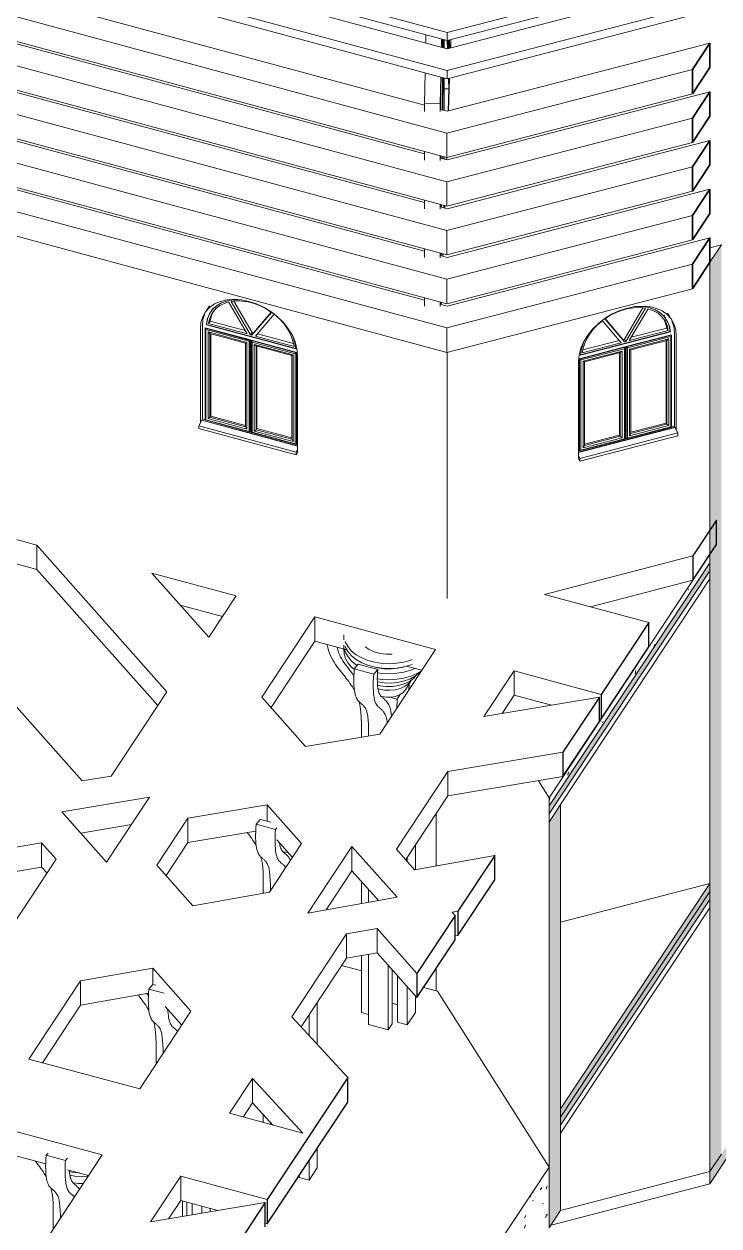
# Model space of a CAD drawing. Header units: millimetres. Extents: x -40531 to 31993, y -28732 to 45416.
# Drawn here: x 7495 to 14074, y -4014 to 7371 of the extents above; entities that cross this region are included whole.
import ezdxf

# ---------------------------------------------------------------- set-up
doc = ezdxf.new("R2010")
doc.units = ezdxf.units.MM
for name, color, linetype, lineweight in [('A-FLOR', 192, 'Continuous', 9), ('A-FLOR-FNSH', 192, 'Continuous', 35), ('A-FLOR-MCUT', 51, 'Continuous', 9), ('A-FLOR-PATT', 8, 'Continuous', 35), ('A-GENM', 13, 'Continuous', 9), ('A-GLAZ', 151, 'Continuous', 9), ('A-ROOF', 132, 'Continuous', 9), ('A-WALL', 113, 'Continuous', 9), ('A-WALL-PATT', 111, 'Continuous', 25), ('S-FNDN', 32, 'Continuous', 9)]:
    doc.layers.add(name, color=color, linetype=linetype, lineweight=lineweight)
pattern_1 = [(75.506, (-661.76, 9741.72), (283.5773, 380.0409), [76.155, -837.708]), (53.271, (-661.76, 9741.72), (-54.8608, 504.7374), [39.515, -434.665]), (96.203, (-638.13, 9773.4), (228.7163, 884.7802), [42.309, -465.401]), (74.364, (-661.76, 9898), (421.9428, 509.1072), [114.251, -1256.761]), (93.697, (-626.6, 9940.4), (369.534, 1320.272), [67.738, -745.123]), (50.348, (-661.76, 9898), (369.53, 1320.272), [55.103, -606.128]), (66.241, (-622.23, 9918.75), (235.9943, 42.4815), [68.711, -755.816]), (10.205, (-622.2, 9918.75), (96.194, 712.165), [19.982, -219.805]), (82.307, (-602.56, 9922.29), (332.1937, 754.646), [59.886, -658.747]), (71.733, (-661.76, 9741.72), (4.80778, 267.38772), [33.023, -619.427, 33.023, -637.439, -662.957]), (71.733, (-661.76, 9741.72), (4.80778, 267.38772), [-1322.912, 33.023, -629.934]), (60.58, (-661.76, 9741.72), (104.00794, 465.5531), [26.334, -278.499, 26.334, -481.986, -201.492]), (60.58, (-661.76, 9741.72), (104.00794, 465.5531), [-813.152, 26.334, -175.159]), (14.252, (-749.93, 9608.32), (211.0522, 301.7154), [11.353, -74.655, 11.353, -256.993, -356.074]), (14.252, (-749.93, 9608.32), (211.0522, 301.7154), [-354.354, 11.353, -344.721]), (343.411, (-789.46, 9548.5), (230.567, 427.09), [10.037, -88.812, 10.037, -147.513, -223.551]), (343.411, (-789.46, 9548.5), (230.567, 427.09), [-256.399, 10.037, -213.514])]
pattern_2 = [(56.539, (-661.76, 9741.72), (316.28975, 634.84372), [23.663, -406.57, 23.663, -2701.146]), (56.539, (-661.76, 9741.72), (316.28975, 634.84372), [-453.896, -406.57, 23.663, -836.803, -1434.11]), (56.539, (-661.76, 9741.72), (316.28975, 634.84372), [-1720.932, 23.663, -406.57, 23.663, -980.214]), (56.539, (-661.76, 9741.72), (316.28975, 634.84372), [-2174.828, -263.159, 23.663, -693.392]), (117.634, (-543.15, 9999.32), (-226.6229, 120.3149), [14.065, -241.654, -1619.554]), (117.634, (-543.15, 9999.32), (-226.6229, 120.3149), [-255.719, 14.065, -241.654, -1363.835]), (117.634, (-543.15, 9999.32), (-226.6229, 120.3149), [-511.438, 14.065, -497.373, -852.397]), (117.634, (-543.15, 9999.32), (-226.6229, 120.3149), [-1022.876, 14.065, -241.654, -596.678]), (117.634, (-543.15, 9999.32), (-226.6229, 120.3149), [-1278.595, 14.065, -156.415, -426.198]), (117.634, (-543.15, 9999.32), (-226.6229, 120.3149), [-1449.074, 14.065, -412.134]), (258.548, (-503.62, 10371.69), (-89.66235, -755.15797), [32.855, -564.514, -3783.336]), (258.548, (-503.62, 10371.69), (-89.66235, -755.15797), [-597.369, 32.855, -564.514, -3185.967]), (258.548, (-503.62, 10371.69), (-89.66235, -755.15797), [-1194.738, 32.855, -1161.882, -1991.23]), (258.548, (-503.62, 10371.69), (-89.66235, -755.15797), [-2389.475, 32.855, -564.514, -1393.861]), (258.548, (-503.62, 10371.69), (-89.66235, -755.15797), [-2986.844, 32.855, -365.391, -995.615]), (258.548, (-503.62, 10371.69), (-89.66235, -755.15797), [-3385.09, 32.855, -962.76])]

# ---------------------------------------------------------------- blocks, each defined once
blk = doc.blocks.new('HOOR LIGHT - HOOR LIGHT-165948-3D Section')
at = {"layer": 'A-GENM'}
for p, q in [((11502, 7137), (381, 10140)), ((150, 9994), (11500, 6930)), ((11500, 6853), (150, 9917)), ((14152, 7825), (11502, 7137)), ((11500, 6930), (13987, 7575)), ((13987, 7498), (11500, 6853)), ((11500, 6853), (11500, 6930))]:
    blk.add_line(p, q, dxfattribs=at)
blk = doc.blocks.new('HOOR LIGHT1 - HOOR LIGHT-166020-3D Section')
at = {"layer": 'A-GENM'}
for p, q in [((381, 10294), (11502, 7291)), ((11502, 7214), (381, 10217)), ((11502, 7291), (14152, 7979)), ((14152, 7902), (11502, 7214)), ((11502, 7214), (11502, 7291))]:
    blk.add_line(p, q, dxfattribs=at)
blk = doc.blocks.new('TRUESS1 - TRUESS-169983-3D Section')
at = {"layer": 'A-GENM'}
for p, q in [((11417, 12952), (11419, 13028)), ((11568, 13004), (11567, 12926)), ((11569, 12927), (11569, 13004)), ((11410, 12592), (11411, 12668)), ((11561, 12641), (11559, 12563)), ((11561, 12564), (11563, 12641)), ((11564, 12642), (11564, 12565)), ((11566, 12565), (11566, 12642)), ((11567, 12642), (11567, 12566)), ((11569, 12566), (11569, 12643)), ((11402, 12232), (11404, 12308)), ((11553, 12278), (11552, 12201)), ((11553, 12201), (11555, 12279)), ((11562, 12280), (11561, 12203)), ((11563, 12204), (11564, 12281)), ((11567, 12282), (11567, 12205)), ((11569, 12205), (11569, 12282)), ((11395, 11872), (11396, 11948)), ((11546, 11915), (11544, 11838)), ((11546, 11838), (11548, 11916)), ((11559, 11919), (11558, 11842)), ((11560, 11842), (11561, 11919)), ((11567, 11921), (11567, 11844)), ((11569, 11845), (11569, 11922)), ((11387, 11512), (11389, 11588)), ((11538, 11553), (11537, 11475)), ((11538, 11476), (11540, 11553)), ((11556, 11557), (11555, 11480)), ((11557, 11481), (11558, 11558)), ((11567, 11560), (11567, 11483)), ((11569, 11484), (11569, 11561)), ((11380, 11152), (11381, 11228)), ((11531, 11190), (11529, 11112)), ((11531, 11113), (11532, 11190)), ((11553, 11196), (11553, 11119)), ((11555, 11119), (11555, 11196)), ((11567, 11199), (11567, 11122)), ((11569, 11123), (11569, 11200)), ((11372, 10792), (11374, 10868)), ((11523, 10828), (11521, 10752)), ((11523, 10751), (11525, 10828)), ((11550, 10834), (11550, 10757)), ((11552, 10758), (11552, 10835)), ((11567, 10839), (11567, 10827)), ((11365, 10432), (11366, 10508)), ((11516, 10468), (11514, 10391)), ((11516, 10391), (11517, 10468)), ((11518, 10467), (11518, 10390)), ((11520, 10390), (11520, 10467)), ((11548, 10473), (11547, 10396)), ((11549, 10396), (11550, 10473)), ((11357, 10072), (11359, 10148)), ((11508, 10108), (11507, 10032)), ((11508, 10031), (11510, 10108)), ((11518, 10106), (11518, 10029)), ((11520, 10028), (11520, 10105)), ((11545, 10088), (11544, 10034)), ((11350, 9712), (11351, 9789)), ((11501, 9748), (11499, 9672)), ((11501, 9671), (11503, 9748)), ((11518, 9744), (11518, 9667)), ((11520, 9667), (11520, 9744)), ((11542, 9750), (11541, 9673)), ((11543, 9673), (11544, 9750)), ((11342, 9352), (11344, 9429)), ((11493, 9388), (11492, 9312)), ((11493, 9311), (11495, 9388)), ((11518, 9383), (11518, 9306)), ((11520, 9306), (11520, 9383)), ((11539, 9388), (11539, 9311)), ((11540, 9312), (11541, 9389)), ((11335, 8992), (11336, 9069)), ((11486, 9028), (11484, 8952)), ((11486, 8951), (11488, 9028)), ((11518, 9022), (11518, 8945)), ((11520, 8946), (11520, 9023)), ((11536, 9027), (11536, 8950)), ((11538, 8950), (11538, 9027)), ((11327, 8632), (11329, 8709)), ((11478, 8668), (11477, 8592)), ((11478, 8591), (11480, 8668)), ((11518, 8661), (11518, 8584)), ((11520, 8585), (11520, 8662)), ((11533, 8665), (11533, 8588)), ((11535, 8589), (11535, 8666)), ((11320, 8272), (11322, 8349)), ((11471, 8308), (11469, 8232)), ((11472, 8290), (11473, 8308)), ((11474, 8231), (11472, 8290)), ((11518, 8300), (11518, 8224)), ((11520, 8224), (11520, 8301)), ((11531, 8304), (11530, 8227)), ((11532, 8227), (11533, 8304)), ((11312, 7912), (11314, 7989)), ((11463, 7948), (11462, 7872)), ((11464, 7871), (11465, 7948)), ((11466, 7948), (11466, 7871)), ((11468, 7870), (11468, 7947)), ((11469, 7947), (11469, 7870)), ((11471, 7869), (11471, 7946)), ((11478, 7944), (11481, 7867)), ((11486, 7865), (11483, 7943)), ((11518, 7940), (11518, 7863)), ((11520, 7863), (11520, 7940)), ((11528, 7942), (11527, 7865)), ((11529, 7866), (11530, 7943)), ((11305, 7552), (11307, 7629)), ((11456, 7589), (11454, 7512)), ((11456, 7512), (11458, 7588)), ((11463, 7587), (11462, 7510)), ((11464, 7509), (11465, 7586)), ((11469, 7585), (11469, 7508)), ((11471, 7507), (11471, 7584)), ((11490, 7579), (11493, 7502)), ((11498, 7500), (11495, 7578)), ((11518, 7579), (11518, 7502)), ((11520, 7503), (11520, 7580)), ((11525, 7581), (11524, 7504)), ((11526, 7504), (11527, 7581)), ((11545, 7519), (11544, 7509)), ((11298, 7192), (11299, 7269)), ((11448, 7229), (11447, 7152)), ((11449, 7152), (11450, 7228)), ((11460, 7225), (11459, 7149)), ((11461, 7148), (11462, 7225)), ((11469, 7223), (11469, 7146)), ((11471, 7145), (11471, 7222)), ((11502, 7214), (11504, 7138)), ((11509, 7139), (11507, 7215)), ((11518, 7218), (11518, 7141)), ((11520, 7142), (11520, 7219)), ((11522, 7219), (11522, 7142)), ((11524, 7143), (11524, 7220)), ((11534, 7222), (11531, 7145)), ((11534, 7145), (11537, 7223)), ((11286, 6621), (11292, 6909)), ((11441, 6869), (11436, 6619)), ((11438, 6640), (11443, 6868)), ((11457, 6864), (11454, 6557)), ((11456, 6557), (11459, 6864)), ((11469, 6861), (11469, 6553)), ((11471, 6553), (11471, 6860)), ((11512, 6548), (11523, 6859)), ((11513, 6856), (11517, 6757)), ((11471, 6757), (11517, 6757)), ((11517, 6757), (11509, 6547)), ((11286, 6544), (11286, 6621)), ((11286, 6621), (11436, 6619)), ((11436, 6619), (11436, 6542)), ((11438, 6562), (11438, 6640)), ((11286, 6082), (11286, 6164)), ((11436, 6124), (11436, 6080)), ((11438, 6100), (11438, 6123)), ((11450, 6120), (11450, 6097)), ((11452, 6097), (11452, 6119)), ((11469, 6115), (11469, 6092)), ((11471, 6091), (11471, 6114)), ((11493, 6108), (11492, 6086)), ((11495, 6085), (11496, 6107)), ((11286, 5621), (11286, 5703)), ((11436, 5662), (11436, 5619)), ((11438, 5639), (11438, 5661)), ((11446, 5659), (11446, 5637)), ((11448, 5636), (11448, 5659)), ((11469, 5653), (11469, 5631)), ((11471, 5630), (11471, 5652)), ((11476, 5651), (11475, 5629)), ((11478, 5628), (11479, 5650)), ((11286, 5160), (11286, 5241)), ((11436, 5201), (11436, 5157)), ((11438, 5177), (11438, 5200)), ((11442, 5199), (11442, 5176)), ((11444, 5176), (11444, 5198)), ((11459, 5194), (11459, 5172)), ((11461, 5171), (11462, 5193)), ((11286, 4698), (11286, 4780)), ((11436, 4739), (11436, 4696)), ((11438, 4716), (11438, 4739)), ((11438, 4739), (11438, 4716)), ((11440, 4715), (11440, 4738)), ((11443, 4737), (11442, 4715)), ((11445, 4714), (11446, 4737))]:
    blk.add_line(p, q, dxfattribs=at)
blk = doc.blocks.new('Family7 - Family7-230587-3D Section')
at = {"layer": 'A-GENM'}
for p, q in [((5577, 2985), (7615, 2436)), ((7615, 2205), (5846, 2682)), ((7615, 2436), (8847, 1047)), ((7615, 2205), (7615, 2436)), ((12422, 1969), (13828, 2335)), ((8760, 915), (7615, 2205)), ((8705, 2170), (9502, 1955)), ((9243, 1563), (8705, 2170)), ((13828, 2104), (12858, 1852)), ((9502, 1955), (9243, 1563)), ((13410, 1703), (12422, 1969)), ((9373, 1759), (8973, 1867)), ((9747, 995), (10247, 1755)), ((10247, 1755), (11391, 1446)), ((10247, 1524), (10247, 1755)), ((10247, 1524), (9834, 897)), ((10552, 1442), (10247, 1524)), ((11391, 1446), (10862, 645)), ((8046, 201), (7096, 1272)), ((11262, 1251), (11117, 1289)), ((11849, 811), (12135, 1244)), ((12135, 1244), (12959, 1021)), ((12135, 1014), (12135, 1244)), ((8847, 1047), (8319, 247)), ((10161, 527), (9747, 995)), ((12942, 995), (11849, 811)), ((12135, 1014), (12021, 840)), ((12487, 918), (12135, 1014)), ((12959, 791), (12942, 795)), ((10862, 645), (10161, 527)), ((11506, 291), (12597, 473)), ((8319, 247), (8046, 201)), ((11021, -445), (11506, 291)), ((11506, 60), (11506, 291)), ((12597, 242), (11506, 60)), ((7853, -91), (8683, 48)), ((8683, 48), (8276, -568)), ((11506, 60), (11108, -543)), ((8276, -568), (7853, -91)), ((9047, -151), (9798, -24)), ((9798, -24), (10123, -391)), ((9798, -181), (9798, -24)), ((8512, -211), (8031, -292)), ((8753, -596), (9047, -151)), ((9047, -381), (9047, -151)), ((9688, -274), (9047, -381)), ((2903, -1184), (7660, -384)), ((7660, -384), (7800, -541)), ((7660, -615), (7660, -384)), ((9047, -381), (8840, -694)), ((10123, -391), (9818, -853)), ((10036, -523), (9887, -356)), ((10183, -1050), (10599, -419)), ((10599, -419), (11027, -901)), ((10599, -419), (10599, -649)), ((11193, -639), (11021, -445)), ((7800, -541), (7300, -1298)), ((11951, -505), (11193, -639)), ((7660, -615), (3431, -1326)), ((7713, -673), (7660, -615)), ((9094, -981), (8753, -596)), ((10599, -649), (10355, -1019)), ((10850, -932), (10599, -649)), ((9818, -853), (9094, -981)), ((11027, -901), (10183, -1050)), ((11548, -1041), (11603, -1031)), ((11576, -1072), (11548, -1041)), ((10030, -2032), (10548, -1247)), ((10548, -1247), (10837, -1196)), ((10548, -1478), (10548, -1247)), ((10837, -1196), (11213, -1621)), ((10837, -1427), (10837, -1196)), ((11603, -1262), (11576, -1266)), ((10548, -1478), (10119, -2129)), ((10837, -1427), (10548, -1478)), ((11213, -1851), (10837, -1427)), ((8030, -1693), (8714, -1572)), ((8714, -1572), (9075, -1979)), ((8714, -1726), (8714, -1572)), ((7541, -2433), (8030, -1693)), ((8030, -1923), (8030, -1693)), ((8673, -1810), (8030, -1923)), ((8030, -1923), (7671, -2468)), ((9075, -1979), (8590, -2716)), ((8988, -2112), (8832, -1936)), ((10560, -2609), (10030, -2032)), ((8590, -2716), (7541, -2433)), ((9441, -2947), (9659, -2617)), ((9659, -2617), (10133, -3134)), ((9659, -2848), (9659, -2617)), ((10133, -3134), (9441, -2947)), ((9659, -2848), (9570, -2982)), ((9851, -3058), (9659, -2848)), ((7091, -3032), (8234, -3340)), ((7700, -3426), (7091, -3262)), ((8234, -3340), (7706, -4141)), ((8105, -3536), (7906, -3482)), ((8693, -3975), (8979, -3542)), ((8979, -3542), (9797, -3763)), ((8979, -3772), (8979, -3542)), ((9778, -3792), (8693, -3975)), ((8979, -3772), (8864, -3946)), ((9331, -3868), (8979, -3772)), ((9797, -3994), (9778, -3989))]:
    blk.add_line(p, q, dxfattribs=at)
at = {"layer": 'A-GENM', "lineweight": 25}
for p, q in [((14050, 2672), (13828, 2335)), ((14050, 2441), (14050, 2672)), ((13828, 2104), (14050, 2441)), ((13828, 2335), (13828, 2104)), ((13410, 1703), (12959, 1021)), ((13410, 1473), (13410, 1703)), ((12959, 791), (13410, 1473)), ((12942, 995), (12597, 473)), ((12942, 764), (12942, 995)), ((12959, 1021), (12959, 791)), ((12597, 242), (12942, 764)), ((12597, 473), (12597, 242)), ((11951, -505), (11603, -1031)), ((11951, -736), (11951, -505)), ((11603, -1262), (11951, -736)), ((11576, -1072), (11213, -1621)), ((11576, -1303), (11576, -1072)), ((11603, -1031), (11603, -1262)), ((11213, -1851), (11576, -1303)), ((11213, -1621), (11213, -1851)), ((10560, -2609), (9797, -3763)), ((10560, -2840), (10560, -2609)), ((9797, -3994), (10560, -2840)), ((9778, -3792), (9437, -4309)), ((9778, -4023), (9778, -3792)), ((9797, -3763), (9797, -3994))]:
    blk.add_line(p, q, dxfattribs=at)
blk = doc.blocks.new('Family8 - COLUMN 2-239411-3D Section')
at = {"layer": 'A-GENM'}
for p, q in [((10524, 1584), (10524, 1537)), ((10524, 1489), (10524, 1431)), ((10621, 1263), (10659, 1308)), ((10621, 1263), (10805, 1214)), ((10843, 1258), (10659, 1308)), ((10843, 1258), (10805, 1214)), ((11106, 1064), (11159, 1153)), ((11162, 1158), (11156, 1148)), ((11106, 1064), (11104, 1060)), ((11139, 1064), (11141, 1124)), ((10959, 995), (11026, 976)), ((11024, 891), (11026, 976)), ((11026, 976), (11053, 1018)), ((10690, 743), (10690, 616)), ((11200, -404), (11200, -638)), ((11123, -560), (11123, -521)), ((10690, -751), (10690, -960)), ((10757, -948), (10757, -827)), ((10690, -1453), (10690, -1992)), ((10757, -2107), (10757, -1441)), ((10941, -1544), (10941, -2157)), ((10980, -1588), (10980, -2098)), ((11031, -1646), (11031, -2084)), ((11123, -2109), (11123, -1749)), ((11031, -1919), (10980, -1905)), ((11200, -1837), (11200, -1991)), ((10757, -2010), (10690, -1992)), ((11200, -1991), (11123, -2109)), ((10941, -2157), (10757, -2107)), ((10980, -2098), (10941, -2157)), ((11123, -2109), (11031, -2084))]:
    blk.add_line(p, q, dxfattribs=at)
for points in [[(10364, 1491, 0), (10370, 1464, 0), (10378, 1438, 0), (10386, 1413, 0), (10396, 1390, 0), (10407, 1367, 0), (10419, 1346, 0), (10431, 1325, 0), (10444, 1306, 0), (10457, 1287, 0), (10470, 1269, 0), (10484, 1252, 0), (10497, 1235, 0), (10510, 1219, 0), (10522, 1204, 0), (10534, 1189, 0), (10546, 1173, 0), (10557, 1158, 0), (10569, 1142, 0), (10580, 1126, 0), (10592, 1109, 0), (10603, 1092, 0), (10615, 1073, 0), (10622, 1063, 0)], [(11169, 1352, 0), (11156, 1347, 0), (11092, 1328, 0), (11024, 1316, 0), (10954, 1312, 0), (10884, 1315, 0), (10816, 1326, 0), (10751, 1343, 0), (10692, 1367, 0), (10640, 1397, 0), (10596, 1432, 0), (10562, 1471, 0), (10538, 1513, 0), (10534, 1523, 0)], [(10617, 1202, 0), (10612, 1209, 0), (10599, 1225, 0), (10587, 1242, 0), (10573, 1258, 0), (10560, 1275, 0), (10548, 1291, 0), (10535, 1307, 0), (10524, 1323, 0), (10513, 1340, 0), (10502, 1357, 0), (10492, 1374, 0), (10483, 1392, 0), (10475, 1411, 0), (10468, 1431, 0), (10461, 1453, 0), (10458, 1467, 0)], [(10620, 1259, 0), (10596, 1279, 0), (10562, 1318, 0), (10538, 1361, 0), (10526, 1405, 0), (10525, 1449, 0)], [(10649, 1296, 0), (10640, 1302, 0), (10596, 1337, 0), (10562, 1376, 0), (10538, 1418, 0), (10528, 1448, 0)], [(10534, 1477, 0), (10538, 1467, 0), (10562, 1425, 0), (10596, 1386, 0), (10640, 1351, 0), (10692, 1321, 0), (10751, 1297, 0), (10816, 1280, 0), (10884, 1269, 0), (10954, 1266, 0), (11024, 1270, 0), (11092, 1282, 0), (11156, 1301, 0), (11169, 1306, 0)], [(10981, 1403, 0), (10924, 1402, 0), (10866, 1410, 0), (10811, 1424, 0), (10762, 1446, 0), (10723, 1472, 0)], [(10757, 628, 0), (10756, 687, 0), (10755, 736, 0), (10752, 776, 0), (10749, 808, 0), (10745, 834, 0), (10740, 854, 0), (10736, 869, 0), (10731, 881, 0), (10726, 890, 0), (10721, 898, 0), (10716, 905, 0), (10711, 911, 0), (10706, 917, 0), (10701, 922, 0), (10696, 927, 0), (10691, 932, 0), (10686, 936, 0), (10681, 940, 0), (10675, 945, 0), (10670, 949, 0), (10664, 954, 0), (10659, 960, 0), (10653, 967, 0), (10648, 975, 0), (10642, 984, 0), (10638, 995, 0), (10633, 1008, 0), (10629, 1022, 0), (10625, 1039, 0), (10622, 1059, 0), (10620, 1080, 0), (10618, 1104, 0), (10617, 1131, 0), (10616, 1160, 0), (10617, 1192, 0), (10619, 1226, 0), (10621, 1263, 0)], [(11085, 1280, 0), (11035, 1269, 0), (10970, 1263, 0), (10905, 1264, 0), (10841, 1273, 0), (10820, 1278, 0)], [(10973, 814, 0), (10970, 836, 0), (10966, 866, 0), (10960, 890, 0), (10954, 908, 0), (10947, 923, 0), (10941, 933, 0), (10935, 942, 0), (10930, 950, 0), (10924, 957, 0), (10919, 963, 0), (10914, 968, 0), (10908, 974, 0), (10903, 978, 0), (10897, 983, 0), (10892, 988, 0), (10886, 992, 0), (10881, 997, 0), (10876, 1002, 0), (10871, 1007, 0), (10866, 1014, 0), (10862, 1021, 0), (10857, 1029, 0), (10854, 1039, 0), (10850, 1051, 0), (10847, 1064, 0), (10844, 1080, 0), (10842, 1098, 0), (10841, 1118, 0), (10840, 1141, 0), (10839, 1166, 0), (10840, 1194, 0), (10841, 1225, 0), (10843, 1258, 0)], [(11196, 1268, 0), (11156, 1252, 0), (11092, 1233, 0), (11024, 1221, 0), (10954, 1217, 0), (10884, 1220, 0), (10841, 1226, 0)], [(10805, 1214, 0), (10802, 1177, 0), (10801, 1142, 0), (10800, 1110, 0), (10801, 1081, 0), (10802, 1055, 0), (10803, 1031, 0), (10806, 1009, 0), (10809, 990, 0), (10813, 973, 0), (10817, 958, 0), (10821, 945, 0), (10826, 934, 0), (10832, 925, 0), (10837, 917, 0), (10843, 911, 0), (10848, 905, 0), (10854, 900, 0), (10859, 895, 0), (10865, 891, 0), (10870, 886, 0), (10875, 882, 0), (10880, 877, 0), (10885, 873, 0), (10890, 867, 0), (10895, 862, 0), (10899, 855, 0), (10904, 848, 0), (10909, 840, 0), (10915, 831, 0), (10920, 819, 0), (10924, 804, 0), (10929, 784, 0), (10933, 759, 0), (10933, 754, 0)], [(11259, 1246, 0), (11214, 1219, 0), (11156, 1194, 0), (11092, 1175, 0), (11024, 1164, 0), (10954, 1159, 0), (10884, 1163, 0), (10839, 1169, 0)], [(11257, 1244, 0), (11243, 1229, 0), (11202, 1197, 0), (11153, 1170, 0), (11096, 1149, 0), (11035, 1135, 0), (10970, 1128, 0), (10905, 1130, 0), (10841, 1139, 0), (10840, 1139, 0)], [(11203, 1196, 0), (11182, 1173, 0), (11143, 1144, 0), (11095, 1122, 0), (11041, 1105, 0), (10983, 1097, 0), (10924, 1096, 0), (10866, 1103, 0), (10841, 1109, 0)], [(11156, 1148, 0), (11131, 1120, 0), (11097, 1096, 0), (11056, 1078, 0), (11009, 1066, 0), (10959, 1060, 0), (10909, 1062, 0), (10861, 1072, 0), (10844, 1076, 0)], [(11104, 1060, 0), (11081, 1035, 0), (11050, 1016, 0), (11012, 1002, 0), (10969, 995, 0), (10925, 995, 0), (10883, 1002, 0), (10871, 1006, 0)], [(10668, 952, 0), (10671, 941, 0), (10678, 902, 0), (10684, 856, 0), (10688, 803, 0), (10690, 743, 0)]]:
    blk.add_polyline3d(points, dxfattribs=at)
blk = doc.blocks.new('Family8 - COLUMN-233949-3D Section')
at = {"layer": 'A-GENM'}
for p, q in [((9692, -208), (9729, -164)), ((9692, -208), (9876, -257)), ((9831, -190), (9733, -164)), ((9887, -244), (9876, -257)), ((9923, -397), (9915, -395)), ((9760, -728), (9760, -863)), ((10271, -1898), (10271, -2295)), ((10193, -2210), (10193, -2015)), ((9760, -2959), (9760, -3033)), ((9828, -3051), (9828, -3032)), ((10271, -3277), (10271, -3462)), ((10193, -3580), (10193, -3395)), ((10271, -3462), (10193, -3580)), ((10101, -3534), (10101, -3555)), ((10193, -3580), (10101, -3555))]:
    blk.add_line(p, q, dxfattribs=at)
for points in [[(9828, -839, 0), (9827, -784, 0), (9825, -735, 0), (9823, -695, 0), (9819, -663, 0), (9816, -637, 0), (9811, -617, 0), (9806, -602, 0), (9801, -590, 0), (9796, -581, 0), (9791, -573, 0), (9786, -566, 0), (9781, -560, 0), (9776, -554, 0), (9772, -549, 0), (9767, -544, 0), (9762, -539, 0), (9757, -535, 0), (9751, -531, 0), (9746, -526, 0), (9741, -522, 0), (9735, -517, 0), (9729, -511, 0), (9724, -504, 0), (9718, -496, 0), (9713, -487, 0), (9708, -476, 0), (9704, -463, 0), (9699, -449, 0), (9696, -432, 0), (9693, -412, 0), (9690, -391, 0), (9688, -367, 0), (9687, -340, 0), (9687, -311, 0), (9688, -279, 0), (9689, -245, 0), (9692, -208, 0)], [(9608, -287, 0), (9616, -298, 0), (9628, -313, 0), (9639, -329, 0), (9651, -345, 0), (9662, -362, 0), (9674, -379, 0), (9686, -398, 0), (9692, -408, 0)], [(9876, -257, 0), (9873, -294, 0), (9872, -329, 0), (9871, -360, 0), (9871, -390, 0), (9872, -416, 0), (9874, -440, 0), (9877, -462, 0), (9880, -481, 0), (9883, -498, 0), (9887, -513, 0), (9892, -526, 0), (9897, -537, 0), (9902, -546, 0), (9908, -554, 0), (9913, -560, 0), (9919, -566, 0), (9924, -571, 0), (9930, -576, 0), (9935, -580, 0), (9941, -585, 0), (9946, -589, 0), (9951, -594, 0), (9956, -598, 0), (9960, -604, 0), (9965, -609, 0), (9970, -616, 0), (9973, -619, 0)], [(10018, -549, 0), (10018, -548, 0), (10012, -538, 0), (10006, -529, 0), (10001, -521, 0), (9995, -514, 0), (9990, -508, 0), (9984, -503, 0), (9979, -497, 0), (9973, -493, 0), (9968, -488, 0), (9962, -483, 0), (9957, -479, 0), (9951, -474, 0), (9946, -469, 0), (9941, -464, 0), (9937, -457, 0), (9932, -450, 0), (9928, -442, 0), (9924, -432, 0), (9921, -420, 0), (9918, -407, 0), (9915, -391, 0), (9914, -387, 0)], [(9738, -519, 0), (9741, -530, 0), (9749, -569, 0), (9755, -615, 0), (9759, -668, 0), (9760, -728, 0)], [(9993, -476, 0), (9953, -469, 0), (9942, -465, 0)]]:
    blk.add_polyline3d(points, dxfattribs=at)
blk = doc.blocks.new('Family8 - COLUMN-V12-3D Section')
at = {"layer": 'A-GENM'}
for p, q in [((8676, -1770), (8714, -1726)), ((8676, -1770), (8823, -1810)), ((8743, -1733), (8714, -1726)), ((8745, -2290), (8745, -2481)), ((8996, -3777), (8996, -3924)), ((9035, -3788), (9035, -3917)), ((9086, -3801), (9086, -3909)), ((9178, -3893), (9178, -3826)), ((9256, -3847), (9256, -3880)), ((8745, -4655), (8745, -5025)), ((8812, -5141), (8812, -4644)), ((8996, -4613), (8996, -5190)), ((9035, -4607), (9035, -5132)), ((9086, -4598), (9086, -5117)), ((9178, -5142), (9178, -4583)), ((9256, -4570), (9256, -5025)), ((9086, -4952), (9035, -4939)), ((8812, -5044), (8745, -5025)), ((9178, -5142), (9086, -5117)), ((9256, -5025), (9178, -5142)), ((8996, -5190), (8812, -5141)), ((9035, -5132), (8996, -5190))]:
    blk.add_line(p, q, dxfattribs=at)
for points in [[(8672, -1831, 0), (8667, -1825, 0), (8658, -1812, 0)], [(8812, -2378, 0), (8811, -2347, 0), (8810, -2298, 0), (8807, -2257, 0), (8804, -2225, 0), (8800, -2200, 0), (8796, -2180, 0), (8791, -2164, 0), (8786, -2153, 0), (8781, -2143, 0), (8776, -2135, 0), (8771, -2128, 0), (8766, -2122, 0), (8761, -2116, 0), (8756, -2111, 0), (8751, -2106, 0), (8746, -2102, 0), (8741, -2097, 0), (8736, -2093, 0), (8730, -2089, 0), (8725, -2084, 0), (8719, -2079, 0), (8714, -2073, 0), (8708, -2067, 0), (8703, -2059, 0), (8697, -2049, 0), (8693, -2039, 0), (8688, -2026, 0), (8684, -2011, 0), (8680, -1994, 0), (8677, -1975, 0), (8675, -1953, 0), (8673, -1929, 0), (8672, -1902, 0), (8671, -1873, 0), (8672, -1842, 0), (8674, -1807, 0), (8676, -1770, 0)], [(8575, -1827, 0), (8577, -1830, 0), (8589, -1845, 0), (8601, -1860, 0), (8612, -1875, 0), (8624, -1891, 0), (8635, -1907, 0), (8647, -1924, 0), (8658, -1942, 0), (8670, -1961, 0), (8677, -1971, 0)], [(8856, -1963, 0), (8857, -1979, 0), (8859, -2003, 0), (8861, -2025, 0), (8864, -2044, 0), (8868, -2061, 0), (8872, -2076, 0), (8876, -2088, 0), (8881, -2099, 0), (8887, -2108, 0), (8892, -2116, 0), (8898, -2123, 0), (8903, -2129, 0), (8909, -2134, 0), (8914, -2138, 0), (8920, -2143, 0), (8925, -2147, 0), (8930, -2151, 0), (8935, -2156, 0), (8940, -2161, 0), (8945, -2166, 0), (8949, -2171, 0)], [(8723, -2082, 0), (8726, -2092, 0), (8733, -2132, 0), (8739, -2178, 0), (8743, -2230, 0), (8745, -2290, 0)]]:
    blk.add_polyline3d(points, dxfattribs=at)
blk = doc.blocks.new('Family8 - COLUMN-V13-3D Section')
at = {"layer": 'A-GENM'}
for p, q in [((7704, -3344), (7722, -3323)), ((7704, -3344), (7888, -3394)), ((7906, -3373), (7888, -3394)), ((8042, -3613), (8052, -3616)), ((7772, -3864), (7772, -4040)), ((8283, -4827), (8283, -5381)), ((8206, -5395), (8206, -4945)), ((8114, -5084), (8114, -5411)), ((8024, -5221), (8024, -5421)), ((8063, -5162), (8063, -5420))]:
    blk.add_line(p, q, dxfattribs=at)
for points in [[(7602, -3400, 0), (7605, -3404, 0), (7617, -3419, 0), (7629, -3434, 0), (7640, -3450, 0), (7652, -3465, 0), (7663, -3481, 0), (7675, -3498, 0), (7686, -3516, 0), (7698, -3535, 0), (7704, -3545, 0)], [(7839, -3937, 0), (7839, -3921, 0), (7838, -3872, 0), (7835, -3832, 0), (7832, -3799, 0), (7828, -3774, 0), (7823, -3754, 0), (7819, -3739, 0), (7814, -3727, 0), (7808, -3718, 0), (7803, -3710, 0), (7798, -3703, 0), (7794, -3696, 0), (7789, -3691, 0), (7784, -3685, 0), (7779, -3680, 0), (7774, -3676, 0), (7769, -3672, 0), (7764, -3667, 0), (7758, -3663, 0), (7753, -3658, 0), (7747, -3653, 0), (7742, -3647, 0), (7736, -3641, 0), (7731, -3633, 0), (7725, -3624, 0), (7720, -3613, 0), (7716, -3600, 0), (7712, -3585, 0), (7708, -3568, 0), (7705, -3549, 0), (7702, -3527, 0), (7701, -3503, 0), (7700, -3477, 0), (7699, -3447, 0), (7700, -3416, 0), (7701, -3381, 0), (7704, -3344, 0)], [(7888, -3394, 0), (7885, -3431, 0), (7884, -3465, 0), (7883, -3497, 0), (7883, -3526, 0), (7885, -3553, 0), (7886, -3577, 0), (7889, -3599, 0), (7892, -3618, 0), (7896, -3635, 0), (7900, -3650, 0), (7904, -3662, 0), (7909, -3673, 0), (7914, -3682, 0), (7920, -3690, 0), (7925, -3697, 0), (7931, -3703, 0), (7937, -3708, 0), (7942, -3713, 0), (7948, -3717, 0), (7953, -3721, 0), (7958, -3726, 0), (7963, -3730, 0), (7968, -3735, 0), (7971, -3739, 0)], [(8018, -3666, 0), (8013, -3658, 0), (8007, -3651, 0), (8002, -3645, 0), (7996, -3639, 0), (7991, -3634, 0), (7986, -3629, 0), (7980, -3625, 0), (7975, -3620, 0), (7969, -3616, 0), (7964, -3611, 0), (7959, -3606, 0), (7954, -3600, 0), (7949, -3594, 0), (7944, -3587, 0), (7940, -3578, 0), (7937, -3568, 0), (7933, -3557, 0), (7930, -3543, 0), (7927, -3528, 0), (7925, -3510, 0), (7923, -3489, 0), (7923, -3487, 0)], [(8016, -3512, 0), (8007, -3512, 0), (7948, -3504, 0), (7923, -3499, 0)], [(8103, -3540, 0), (8092, -3542, 0), (8042, -3547, 0), (7992, -3545, 0), (7943, -3536, 0), (7927, -3531, 0)], [(8054, -3613, 0), (8052, -3613, 0), (8008, -3613, 0), (7965, -3605, 0), (7954, -3602, 0)], [(7751, -3656, 0), (7753, -3667, 0), (7761, -3706, 0), (7767, -3752, 0), (7771, -3804, 0), (7772, -3864, 0)]]:
    blk.add_polyline3d(points, dxfattribs=at)
blk = doc.blocks.new('Arched _2_ - Arched _2_ 2-V34-3D Section')
at = {"layer": 'A-GLAZ'}
for p, q in [((5219, 5929), (5226, 5928)), ((4922, 5871), (4897, 5834)), ((4948, 5838), (4933, 5815)), ((4957, 5852), (4948, 5838)), ((5101, 5908), (5277, 5605)), ((5309, 5596), (5125, 5913)), ((5152, 5916), (5325, 5619)), ((5508, 5809), (5323, 5592)), ((5338, 5615), (5505, 5811)), ((4891, 5692), (4893, 5695)), ((4893, 5695), (5737, 5467)), ((4911, 5704), (4926, 5727)), ((5277, 5605), (4911, 5704)), ((4926, 5727), (5259, 5637)), ((5355, 5584), (5532, 5791)), ((4854, 5682), (4854, 4799)), ((4879, 5660), (4881, 5663)), ((4879, 4790), (4879, 5660)), ((4887, 5646), (4879, 5660)), ((4879, 5660), (5307, 5544)), ((5310, 5548), (4881, 5663)), ((4887, 4792), (4887, 5646)), ((5295, 5535), (4887, 5646)), ((5737, 5463), (4891, 5692)), ((4925, 5609), (4907, 5624)), ((4907, 5624), (4907, 4803)), ((5275, 5524), (4907, 5624)), ((4925, 5609), (4925, 4816)), ((5261, 5518), (4925, 5609)), ((4932, 4826), (4932, 5607)), ((5325, 5619), (5309, 5596)), ((5323, 5592), (5309, 5596)), ((5323, 5592), (5338, 5615)), ((5325, 5619), (5338, 5615)), ((5722, 5485), (5355, 5584)), ((5374, 5606), (5716, 5513)), ((5275, 5524), (5261, 5518)), ((5261, 4725), (5261, 5518)), ((5275, 4704), (5275, 5524)), ((5307, 5544), (5295, 5535)), ((5295, 5535), (5295, 4681)), ((5310, 5548), (5307, 5544)), ((5307, 5544), (5307, 4674)), ((5310, 4677), (5310, 5548)), ((5317, 5542), (5319, 5545)), ((5317, 4671), (5317, 5542)), ((5324, 5528), (5317, 5542)), ((5317, 5542), (5745, 5426)), ((5747, 5430), (5319, 5545)), ((5324, 4674), (5324, 5528)), ((5733, 5417), (5324, 5528)), ((5363, 5491), (5344, 5505)), ((5344, 5505), (5344, 4685)), ((5713, 5406), (5344, 5505)), ((5363, 5491), (5363, 4697)), ((5699, 5400), (5363, 5491)), ((5370, 4708), (5370, 5489)), ((5713, 5406), (5699, 5400)), ((5699, 4607), (5699, 5400)), ((5713, 4585), (5713, 5406)), ((5745, 5426), (5733, 5417)), ((5733, 5417), (5733, 4563)), ((5747, 5430), (5745, 5426)), ((5745, 5426), (5745, 4556)), ((5747, 4559), (5747, 5430)), ((4820, 4734), (4848, 4787)), ((4848, 4789), (4854, 4799)), ((4848, 4787), (4848, 4789)), ((5755, 4544), (4848, 4789)), ((5755, 4542), (4848, 4787)), ((4854, 4799), (4879, 4792)), ((4887, 4792), (4879, 4790)), ((5307, 4674), (4879, 4790)), ((5295, 4681), (4887, 4792)), ((4925, 4816), (4907, 4803)), ((4907, 4803), (5275, 4704)), ((4932, 4826), (4925, 4816)), ((4925, 4816), (5261, 4725)), ((5261, 4737), (4932, 4826)), ((4820, 4708), (4820, 4734)), ((5741, 4485), (4820, 4734)), ((5741, 4459), (4820, 4708)), ((5261, 4725), (5275, 4704)), ((5295, 4681), (5307, 4674)), ((5307, 4674), (5310, 4677)), ((5310, 4676), (5317, 4674)), ((5324, 4674), (5317, 4671)), ((5745, 4556), (5317, 4671)), ((5733, 4563), (5324, 4674)), ((5363, 4697), (5344, 4685)), ((5344, 4685), (5713, 4585)), ((5370, 4708), (5363, 4697)), ((5363, 4697), (5699, 4607)), ((5699, 4619), (5370, 4708)), ((5699, 4607), (5713, 4585)), ((5733, 4563), (5745, 4556)), ((5745, 4556), (5747, 4559)), ((5747, 4558), (5755, 4555)), ((5755, 4513), (5741, 4485)), ((5741, 4485), (5741, 4459)), ((5741, 4459), (5755, 4481))]:
    blk.add_line(p, q, dxfattribs=at)
for points in [[(4891, 5692, 0), (4900, 5745, 0), (4920, 5794, 0), (4949, 5836, 0), (4988, 5872, 0), (5035, 5900, 0), (5090, 5919, 0), (5150, 5929, 0), (5209, 5929, 0)], [(5101, 5908, 0), (5058, 5893, 0), (5019, 5873, 0), (4985, 5848, 0), (4957, 5818, 0), (4935, 5783, 0), (4920, 5745, 0), (4911, 5704, 0)], [(4950, 5806, 0), (4935, 5768, 0), (4926, 5727, 0)], [(5508, 5809, 0), (5456, 5843, 0), (5401, 5871, 0), (5345, 5892, 0), (5288, 5908, 0), (5231, 5916, 0), (5177, 5918, 0), (5125, 5913, 0)], [(4876, 5795, 0), (4859, 5741, 0), (4854, 5682, 0)], [(4922, 5796, 0), (4902, 5748, 0), (4893, 5695, 0)], [(5722, 5485, 0), (5711, 5539, 0), (5691, 5593, 0), (5662, 5647, 0), (5626, 5699, 0), (5582, 5747, 0), (5532, 5791, 0)], [(5693, 5614, 0), (5709, 5581, 0), (5728, 5521, 0), (5737, 5463, 0)]]:
    blk.add_polyline3d(points, dxfattribs=at)
blk = doc.blocks.new('Arched _2_ - Arched _2_ 2-V35-3D Section')
at = {"layer": 'A-GLAZ'}
for p, q in [((13179, 4387), (13352, 4682)), ((13379, 4679), (13193, 4364)), ((13225, 4372), (13403, 4674)), ((13275, 4695), (13284, 4696)), ((12970, 4561), (13147, 4352)), ((13179, 4360), (12994, 4579)), ((12997, 4581), (13165, 4383)), ((13560, 4599), (13551, 4613)), ((13575, 4576), (13560, 4599)), ((13610, 4594), (13586, 4632)), ((12763, 4238), (13612, 4459)), ((13614, 4456), (12763, 4235)), ((13594, 4468), (13225, 4372)), ((13244, 4404), (13579, 4491)), ((13579, 4491), (13594, 4468)), ((13612, 4459), (13614, 4456)), ((13652, 4446), (13652, 3563)), ((13147, 4352), (12779, 4256)), ((12784, 4285), (13129, 4374)), ((13165, 4383), (13179, 4387)), ((13165, 4383), (13179, 4360)), ((13193, 4364), (13179, 4387)), ((13193, 4364), (13179, 4360)), ((13624, 4427), (13193, 4316)), ((13195, 4312), (13626, 4424)), ((13618, 4410), (13207, 4303)), ((13598, 4388), (13227, 4292)), ((13580, 4374), (13241, 4286)), ((13573, 4372), (13573, 3590)), ((13598, 4388), (13580, 4374)), ((13580, 3580), (13580, 4374)), ((13598, 3567), (13598, 4388)), ((13626, 4424), (13618, 4410)), ((13618, 4410), (13618, 3556)), ((13624, 4427), (13626, 4424)), ((13626, 4424), (13626, 3553)), ((13184, 4313), (12753, 4201)), ((12755, 4198), (13186, 4310)), ((13178, 4296), (12767, 4189)), ((13158, 4274), (12787, 4177)), ((13139, 4259), (12801, 4172)), ((13133, 4258), (13133, 3476)), ((13158, 4274), (13139, 4259)), ((13139, 3466), (13139, 4259)), ((13158, 3453), (13158, 4274)), ((13186, 4310), (13178, 4296)), ((13178, 4296), (13178, 3442)), ((13184, 4313), (13186, 4310)), ((13186, 4310), (13186, 3439)), ((13195, 4312), (13193, 4316)), ((13193, 4316), (13193, 3445)), ((13195, 3442), (13195, 4312)), ((13207, 4303), (13195, 4312)), ((13207, 3449), (13207, 4303)), ((13241, 4286), (13227, 4292)), ((13227, 4292), (13227, 3471)), ((13241, 4286), (13241, 3492)), ((12755, 4198), (12753, 4201)), ((12753, 4201), (12753, 3331)), ((12755, 3327), (12755, 4198)), ((12767, 4189), (12755, 4198)), ((12767, 3335), (12767, 4189)), ((12801, 4172), (12787, 4177)), ((12787, 4177), (12787, 3357)), ((12801, 4172), (12801, 3378)), ((13657, 3553), (12744, 3316)), ((13657, 3550), (12744, 3313)), ((13626, 3553), (13195, 3442)), ((13618, 3556), (13207, 3449)), ((13227, 3471), (13598, 3567)), ((13573, 3590), (13241, 3504)), ((13241, 3492), (13580, 3580)), ((13573, 3590), (13580, 3580)), ((13580, 3580), (13598, 3567)), ((13618, 3556), (13626, 3553)), ((13626, 3556), (13652, 3563)), ((13652, 3563), (13657, 3553)), ((13657, 3553), (13657, 3550)), ((13657, 3550), (13684, 3498)), ((13186, 3439), (12755, 3327)), ((13684, 3498), (12758, 3257)), ((13684, 3472), (12758, 3231)), ((13178, 3442), (12767, 3335)), ((12787, 3357), (13158, 3453)), ((13133, 3476), (12801, 3390)), ((12801, 3378), (13139, 3466)), ((13133, 3476), (13139, 3466)), ((13139, 3466), (13158, 3453)), ((13178, 3442), (13186, 3439)), ((13186, 3442), (13193, 3444)), ((13195, 3442), (13193, 3445)), ((13207, 3449), (13195, 3442)), ((13241, 3492), (13227, 3471)), ((13684, 3498), (13684, 3472)), ((12744, 3327), (12753, 3329)), ((12755, 3327), (12753, 3331)), ((12767, 3335), (12755, 3327)), ((12801, 3378), (12787, 3357)), ((12758, 3257), (12744, 3284)), ((12744, 3253), (12758, 3231)), ((12758, 3231), (12758, 3257))]:
    blk.add_line(p, q, dxfattribs=at)
for points in [[(13379, 4679, 0), (13327, 4685, 0), (13272, 4684, 0), (13215, 4676, 0), (13158, 4661, 0), (13101, 4639, 0), (13046, 4612, 0), (12994, 4579, 0)], [(13294, 4696, 0), (13354, 4695, 0), (13414, 4685, 0), (13469, 4665, 0), (13516, 4637, 0), (13555, 4601, 0), (13585, 4558, 0), (13605, 4509, 0), (13614, 4456, 0)], [(13594, 4468, 0), (13583, 4516, 0), (13563, 4560, 0), (13534, 4599, 0), (13497, 4631, 0), (13453, 4656, 0), (13403, 4674, 0)], [(12970, 4561, 0), (12926, 4524, 0), (12887, 4483, 0), (12853, 4440, 0), (12825, 4395, 0), (12803, 4349, 0), (12787, 4302, 0), (12779, 4256, 0)], [(13579, 4491, 0), (13568, 4539, 0), (13553, 4575, 0)], [(13612, 4459, 0), (13603, 4512, 0), (13583, 4561, 0)], [(13652, 4446, 0), (13646, 4505, 0), (13629, 4559, 0)], [(12763, 4235, 0), (12772, 4293, 0), (12791, 4352, 0), (12811, 4392, 0)]]:
    blk.add_polyline3d(points, dxfattribs=at)
blk = doc.blocks.new('POLYGON HOORNO1 - POLYGON HOORNO-266158-3D Section')
at = {"layer": 'A-ROOF'}
for p, q in [((11286, 4757), (178, 7756)), ((-82, 7618), (11498, 4492)), ((11498, 4261), (-82, 7387)), ((13987, 5345), (11500, 4699)), ((11498, 4492), (13822, 5095)), ((13822, 4864), (11498, 4261)), ((11500, 4699), (11436, 4717)), ((11498, 4261), (11498, 4492))]:
    blk.add_line(p, q, dxfattribs=at)
at = {"layer": 'A-ROOF', "lineweight": 35}
for p, q in [((13987, 5345), (13822, 5095)), ((13987, 5114), (13987, 5345)), ((13822, 4864), (13987, 5114)), ((13822, 5095), (13822, 4864))]:
    blk.add_line(p, q, dxfattribs=at)
blk = doc.blocks.new('POLYGON HOORNO2 - POLYGON HOORNO-266412-3D Section')
at = {"layer": 'A-ROOF'}
for p, q in [((11286, 5219), (178, 8218)), ((-82, 8080), (11498, 4953)), ((11498, 4722), (-82, 7849)), ((13987, 5806), (11500, 5161)), ((11498, 4953), (13822, 5556)), ((13822, 5326), (11498, 4722)), ((11500, 5161), (11436, 5178)), ((11498, 4722), (11498, 4953))]:
    blk.add_line(p, q, dxfattribs=at)
at = {"layer": 'A-ROOF', "lineweight": 35}
for p, q in [((13987, 5806), (13822, 5556)), ((13987, 5576), (13987, 5806)), ((13822, 5326), (13987, 5576)), ((13822, 5556), (13822, 5326))]:
    blk.add_line(p, q, dxfattribs=at)
blk = doc.blocks.new('POLYGON HOORNO3 - POLYGON HOORNO-266474-3D Section')
at = {"layer": 'A-ROOF'}
for p, q in [((11286, 5680), (178, 8679)), ((-82, 8541), (11498, 5415)), ((11498, 5184), (-82, 8310)), ((13987, 6268), (11500, 5622)), ((11498, 5415), (13822, 6018)), ((13822, 5787), (11498, 5184)), ((11500, 5622), (11436, 5640)), ((11498, 5184), (11498, 5415))]:
    blk.add_line(p, q, dxfattribs=at)
at = {"layer": 'A-ROOF', "lineweight": 35}
for p, q in [((13987, 6268), (13822, 6018)), ((13987, 6037), (13987, 6268)), ((13822, 5787), (13987, 6037)), ((13822, 6018), (13822, 5787))]:
    blk.add_line(p, q, dxfattribs=at)
blk = doc.blocks.new('POLYGON HOORNO4 - POLYGON HOORNO-266536-3D Section')
at = {"layer": 'A-ROOF'}
for p, q in [((11286, 6141), (178, 9140)), ((-82, 9003), (11498, 5876)), ((11498, 5645), (-82, 8772)), ((13987, 6729), (11500, 6084)), ((11498, 5876), (13822, 6479)), ((13822, 6249), (11498, 5645)), ((11500, 6084), (11436, 6101)), ((11498, 5645), (11498, 5876))]:
    blk.add_line(p, q, dxfattribs=at)
at = {"layer": 'A-ROOF', "lineweight": 35}
for p, q in [((13987, 6729), (13822, 6479)), ((13987, 6498), (13987, 6729)), ((13822, 6249), (13987, 6498)), ((13822, 6479), (13822, 6249))]:
    blk.add_line(p, q, dxfattribs=at)
blk = doc.blocks.new('POLYGON HOORNO5 - POLYGON HOORNO-266598-3D Section')
at = {"layer": 'A-ROOF'}
for p, q in [((11286, 6603), (178, 9602)), ((-82, 9464), (11498, 6338)), ((11498, 6107), (-82, 9233)), ((13987, 7191), (11500, 6545)), ((11498, 6338), (13822, 6941)), ((13822, 6710), (11498, 6107)), ((11500, 6545), (11436, 6562)), ((11498, 6107), (11498, 6338))]:
    blk.add_line(p, q, dxfattribs=at)
at = {"layer": 'A-ROOF', "lineweight": 35}
for p, q in [((13987, 7191), (13822, 6941)), ((13987, 6960), (13987, 7191)), ((13822, 6710), (13987, 6960)), ((13822, 6941), (13822, 6710))]:
    blk.add_line(p, q, dxfattribs=at)

msp = doc.modelspace()

# ---------------------------------------------------------------- hatches: boundary and pattern name
at = {"layer": 'A-FLOR-PATT', "lineweight": 9}
h = msp.add_hatch(dxfattribs=at)
h.set_pattern_fill('FP_1', color=256, style=0, pattern_type=2)
h.set_pattern_definition(pattern_1)
h.paths.add_polyline_path([(13987, -3615), (24181, 11809), (24181, 11924), (13987, -3499)], flags=0)
h = msp.add_hatch(dxfattribs=at)
h.set_pattern_fill('FP_2', color=256, style=0, pattern_type=2)
h.set_pattern_definition(pattern_2)
h.paths.add_polyline_path([(12465, -34), (13987, 2269), (13987, 2345), (12465, 43)], flags=0)
at = {"layer": 'A-FLOR-PATT'}
msp.add_hatch(color=256, dxfattribs=at).paths.add_polyline_path([(12465, -111), (13987, 2192), (13987, 2269), (12465, -34)], flags=0)
at = {"layer": 'A-FLOR-PATT', "lineweight": 9}
h = msp.add_hatch(dxfattribs=at)
h.set_pattern_fill('FP_2', color=256, style=0, pattern_type=2)
h.set_pattern_definition(pattern_2)
h.paths.add_polyline_path([(7529, -10617), (9620, -7453), (9620, -7376), (7529, -10541)], flags=0)
h.paths.add_polyline_path([(12575, -2982), (13987, -846), (13987, -769), (12575, -2905)], flags=0)
at = {"layer": 'A-FLOR-PATT'}
h = msp.add_hatch(color=256, dxfattribs=at)
h.paths.add_polyline_path([(7529, -10694), (9620, -7530), (9620, -7453), (7529, -10617)], flags=0)
h.paths.add_polyline_path([(12575, -3059), (13987, -923), (13987, -846), (12575, -2982)], flags=0)
at = {"layer": 'A-FLOR-PATT', "lineweight": 9}
h = msp.add_hatch(dxfattribs=at)
h.set_pattern_fill('FP_1', color=256, style=0, pattern_type=2)
h.set_pattern_definition(pattern_1)
h.paths.add_polyline_path([(9730, -8171), (12465, -4033), (12465, -3456), (9730, -7594), (9730, -8002)], flags=0)
at = {"layer": 'A-WALL-PATT', "lineweight": 9}
for points in [[(13987, -3499), (14097, -3333), (14097, 5281), (13987, 5114), (13987, -3136)], [(12465, -4033), (12575, -3866), (12575, -21), (12465, -188), (12465, -3323)]]:
    msp.add_hatch(color=256, dxfattribs=at).paths.add_polyline_path(points, flags=0)

# ---------------------------------------------------------------- linework, layer by layer
at = {"layer": 'A-FLOR'}
for p, q in [((12364, 203), (12465, 43)), ((13987, -769), (12575, -1136))]:
    msp.add_line(p, q, dxfattribs=at)
at = {"layer": 'A-FLOR-FNSH', "color": 1, "lineweight": 18}
for p, q in [((13987, -3615), (24181, 11809)), ((13987, 2345), (12465, 43)), ((12575, -21), (13987, 2115)), ((12465, 43), (12465, -188)), ((13987, -769), (12575, -2905)), ((12575, -3136), (13987, -1000)), ((12465, -3456), (9730, -7594)), ((13987, -3499), (13987, -3615))]:
    msp.add_line(p, q, dxfattribs=at)
at = {"layer": 'A-FLOR-MCUT'}
for p, q in [((13987, 2269), (12465, -34)), ((13987, 2192), (12465, -111)), ((13987, -846), (12575, -2982)), ((13987, -923), (12575, -3059))]:
    msp.add_line(p, q, dxfattribs=at)
at = {"layer": 'A-WALL', "color": 1, "lineweight": 18}
for p, q in [((14097, 5281), (13987, 5114)), ((13987, 5114), (13987, 2345)), ((13987, 2115), (13987, -769)), ((12575, -2905), (12575, -21)), ((12465, -188), (12465, -4033)), ((13987, -1000), (13987, -3499)), ((12575, -3866), (12575, -3136)), ((13987, -3499), (14097, -3333)), ((12465, -4033), (12575, -3866))]:
    msp.add_line(p, q, dxfattribs=at)
at = {"layer": 'A-WALL'}
for p, q in [((13987, 5252), (14097, 5281)), ((9164, 3592), (9164, 4484)), ((13670, 4417), (13670, 3525)), ((10085, 4235), (10085, 3312)), ((11500, 1931), (11500, 4262)), ((12744, 3253), (12744, 4176)), ((13987, 2345), (13987, 2115)), ((11395, -109), (11395, -603)), ((12575, -21), (12465, -188)), ((13987, -769), (13987, -1000)), ((11395, -1577), (11395, -1788)), ((12575, -3136), (12575, -2905))]:
    msp.add_line(p, q, dxfattribs=at)
for points in [[(9164, 4484, 0), (9170, 4543, 0), (9186, 4597, 0), (9214, 4645, 0), (9252, 4686, 0), (9299, 4720, 0), (9354, 4744, 0), (9415, 4759, 0), (9482, 4764, 0), (9552, 4759, 0), (9624, 4744, 0), (9696, 4720, 0), (9767, 4687, 0), (9834, 4646, 0), (9895, 4598, 0), (9950, 4544, 0), (9997, 4485, 0), (10035, 4423, 0), (10062, 4360, 0), (10079, 4297, 0), (10085, 4235, 0)], [(12744, 4176, 0), (12749, 4238, 0), (12766, 4301, 0), (12794, 4364, 0), (12832, 4425, 0), (12879, 4483, 0), (12935, 4537, 0), (12997, 4584, 0), (13064, 4625, 0), (13135, 4657, 0), (13207, 4681, 0), (13280, 4695, 0), (13350, 4699, 0), (13417, 4694, 0), (13479, 4678, 0), (13535, 4653, 0), (13582, 4620, 0), (13620, 4578, 0), (13648, 4530, 0), (13665, 4475, 0), (13670, 4417, 0)]]:
    msp.add_polyline3d(points, dxfattribs=at)
at = {"layer": 'S-FNDN'}
for p, q in [((10690, -1597), (10502, -1547)), ((11408, -1791), (11276, -1756)), ((12465, -3456), (11408, -1791)), ((12575, -3866), (13987, -3499)), ((13987, -3615), (12484, -4005))]:
    msp.add_line(p, q, dxfattribs=at)

# ---------------------------------------------------------------- block references
at = {"layer": 'A-GENM'}
for name in ['HOOR LIGHT - HOOR LIGHT-165948-3D Section', 'HOOR LIGHT1 - HOOR LIGHT-166020-3D Section', 'TRUESS1 - TRUESS-169983-3D Section', 'Family7 - Family7-230587-3D Section', 'Family8 - COLUMN 2-239411-3D Section', 'Family8 - COLUMN-233949-3D Section', 'Family8 - COLUMN-V12-3D Section', 'Family8 - COLUMN-V13-3D Section']:
    msp.add_blockref(name, (0, 0), dxfattribs=at)
at = {"layer": 'A-GLAZ'}
for name, p in [('Arched _2_ - Arched _2_ 2-V34-3D Section', (4330, -1169)), ('Arched _2_ - Arched _2_ 2-V35-3D Section', (0, 0))]:
    msp.add_blockref(name, p, dxfattribs=at)
at = {"layer": 'A-ROOF'}
for name in ['POLYGON HOORNO3 - POLYGON HOORNO-266474-3D Section', 'POLYGON HOORNO2 - POLYGON HOORNO-266412-3D Section', 'POLYGON HOORNO1 - POLYGON HOORNO-266158-3D Section', 'POLYGON HOORNO5 - POLYGON HOORNO-266598-3D Section', 'POLYGON HOORNO4 - POLYGON HOORNO-266536-3D Section']:
    msp.add_blockref(name, (0, 0), dxfattribs=at)

doc.saveas('drawing.dxf')
